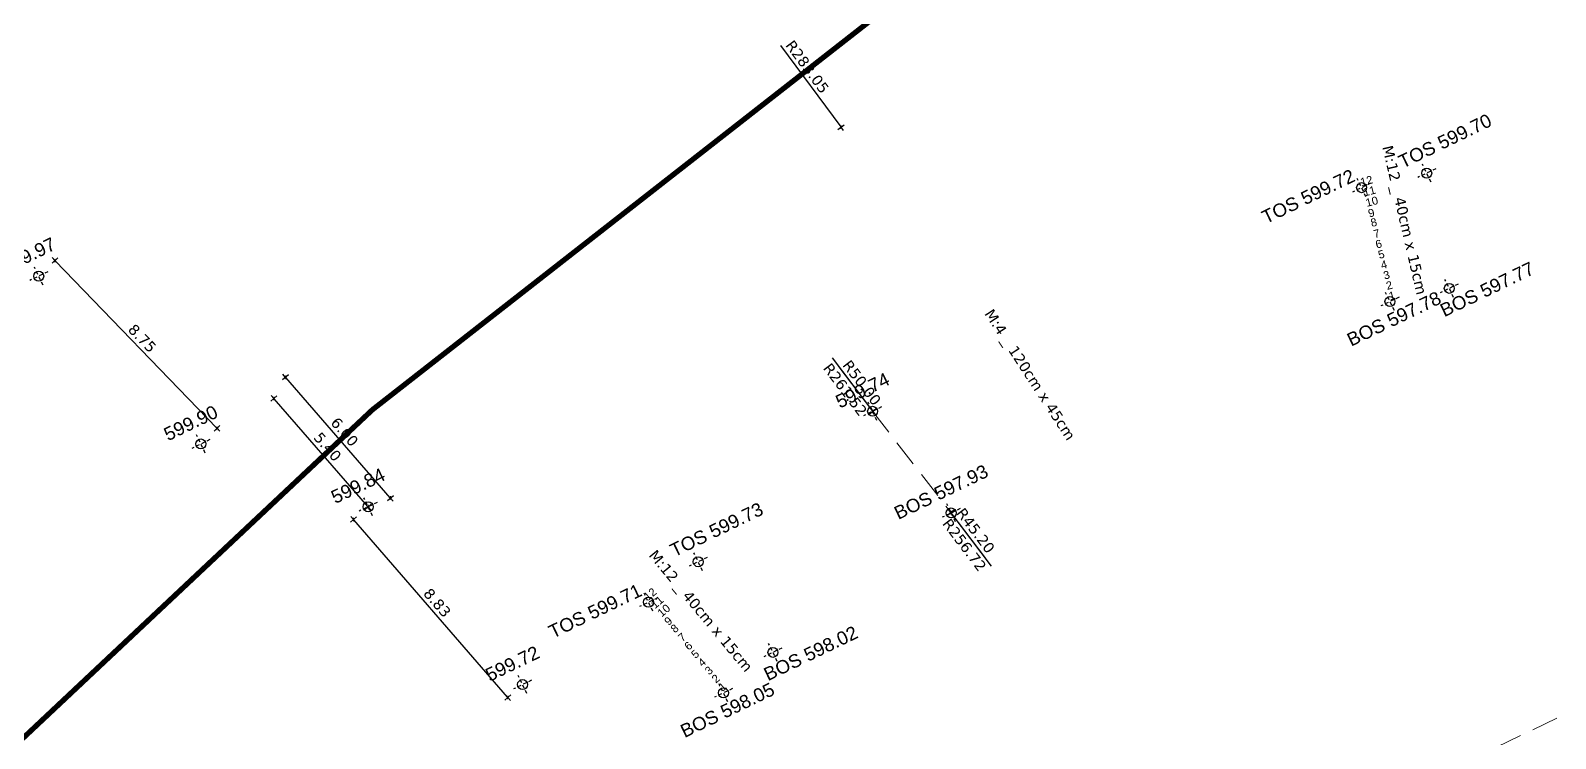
# Model space of a CAD drawing. Header units: metres. Extents: x 679716 to 681053, y 2749449 to 2750332.
# Drawn here: x 680137.2 to 680194.4, y 2749833 to 2749859.5 of the extents above; entities that cross this region are included whole.
import ezdxf
from ezdxf.enums import TextEntityAlignment as Align

# ---------------------------------------------------------------- set-up
doc = ezdxf.new("R2010")
doc.units = ezdxf.units.M
doc.linetypes.add('DASHEDX2', pattern=[1.5, 1, -0.5])
for name, color, linetype in [('01-TX-Length Dimensions 250', 80, 'Continuous'), ('01-TX-Level Secondary Dimensions 250', 10, 'Continuous'), ('01-TX-Main Dimensions 250', 150, 'Continuous'), ('01-TX-Secondary Dimensions 1000', 152, 'Continuous'), ('01-TX-Slopes__', 140, 'Continuous')]:
    doc.layers.add(name, color=color, linetype=linetype)
doc.layers.add('02-L-Axis', color=253, linetype='DASHEDX2', lineweight=20)
doc.layers.add('02-L-Main Axis', color=244, linetype='DASHEDX2', lineweight=50, true_color=0xa50029)
doc.layers.add('02-L-Secondary Axis', color=154, linetype='DASHEDX2', lineweight=50, true_color=0x0052a5)
doc.styles.add('E100', font='verdana.ttf', dxfattribs={"height": 0.4})
doc.styles.add('E200', font='verdana.ttf', dxfattribs={"height": 1})
doc.styles.add('E500', font='verdana.ttf', dxfattribs={"height": 1.25})
doc.styles.get("Standard").update_dxf_attribs({"font": 'arial.ttf'})
doc.dimstyles.new('E1000', dxfattribs={"dimscale": 0.03, "dimtxt": 1.25, "dimasz": 1, "dimexe": 0.1, "dimexo": 1, "dimgap": 8, "dimtad": 1, "dimzin": 0, "dimdsep": 46, "dimtxsty": 'E500', "dimblk1": 'LINCOT500', "dimblk2": 'LINCOT500', "dimsah": 1, "dimcen": 0.1, "dimdle": 0.1, "dimse1": 1, "dimse2": 1, "dimclrt": 256, "dimazin": 0, "dimtfac": 0.015385, "dimtofl": 0, "dimtmove": 0, "dimatfit": 3, "dimldrblk": 'LINCOT500', "dimfxl": 1, "dimtolj": 1, "dimtzin": 0, "dimarcsym": 0})
doc.dimstyles.new('E250', dxfattribs={"dimscale": 0.03, "dimtxt": 0.4, "dimasz": 0.5, "dimexe": 0.1, "dimexo": 1, "dimgap": 4, "dimtad": 1, "dimzin": 0, "dimdsep": 46, "dimtxsty": 'E100', "dimblk1": 'LINCOT200', "dimblk2": 'LINCOT200', "dimsah": 1, "dimcen": 0.1, "dimdle": 0.1, "dimse1": 1, "dimse2": 1, "dimclrt": 256, "dimadec": 0, "dimazin": 0, "dimtfac": 0.015385, "dimtofl": 0, "dimtmove": 0, "dimatfit": 3, "dimldrblk": 'LINCOT200', "dimfxl": 1, "dimtolj": 1, "dimtzin": 0, "dimarcsym": 0})

# ---------------------------------------------------------------- blocks, each defined once
blk = doc.blocks.new('Cotes Altimetriques')
at = {"linetype": 'DASHEDX2', "ltscale": 0.5}
for points in [[(1.5, 0), (-1.5, 0)], [(0, -1.5), (0, 1.5)]]:
    blk.add_lwpolyline(points, dxfattribs=at)
blk.add_circle((0, 0), 0.75)
at = {"ltscale": 0.3}
blk.add_attdef('COTES', text='', height=2, dxfattribs=at).set_placement((0, 3.5), align=Align.MIDDLE)
blk = doc.blocks.new('LINCOT200')
for p, q in [((0, -10), (0, 10)), ((0, 0), (10, 0))]:
    blk.add_line(p, q)
at = {"const_width": 1.88}
blk.add_lwpolyline([(3.5, -3.5), (-3.5, 3.5)], dxfattribs=at)
blk = doc.blocks.new('*D204')
at = {"layer": '01-TX-Length Dimensions 250', "color": 0, "lineweight": -2, "transparency": 16777216}
for p, q in [((680224.084, 2749840.238), (680221.579, 2749840.158)), ((679899.79, 2749829.887), (679899.796, 2749829.887)), ((679899.793, 2749829.884), (679899.793, 2749829.89))]:
    blk.add_line(p, q, dxfattribs=at)
at = {"layer": '01-TX-Length Dimensions 250', "color": 0, "lineweight": -2, "transparency": 16777216, "xscale": 0.015, "yscale": 0.015, "zscale": 0.015, "rotation": 181.8282959986861}
blk.add_blockref('LINCOT200', (680221.564, 2749840.158), dxfattribs=at)
at = {"layer": '01-TX-Length Dimensions 250', "transparency": 16777216, "insert": (680222.85, 2749839.87), "char_height": 0.4, "attachment_point": 5, "rotation": 1.8283, "style": 'E100'}
blk.add_mtext('\\A1;R321.94', dxfattribs=at)
blk = doc.blocks.new('*D225')
at = {"layer": '01-TX-Length Dimensions 250', "color": 0, "lineweight": -2, "transparency": 16777216}
blk.add_line((680187.493, 2749872.261), (680186.06, 2749874.683), dxfattribs=at)
at = {"layer": '01-TX-Length Dimensions 250', "color": 0, "lineweight": -2, "transparency": 16777216, "xscale": 0.015, "yscale": 0.015, "zscale": 0.015, "rotation": 120.6035162778784}
blk.add_blockref('LINCOT200', (680186.053, 2749874.696), dxfattribs=at)
at = {"layer": '01-TX-Length Dimensions 250', "transparency": 16777216, "insert": (680187.15, 2749873.487), "char_height": 0.4, "attachment_point": 5, "rotation": 300.6035, "style": 'E100'}
blk.add_mtext('\\A1;R189.71', dxfattribs=at)
blk = doc.blocks.new('*D227')
at = {"layer": '01-TX-Length Dimensions 250', "color": 0, "lineweight": -2, "transparency": 16777216}
blk.add_line((680112.042, 2749851.879), (680111.004, 2749854.571), dxfattribs=at)
at = {"layer": '01-TX-Length Dimensions 250', "color": 0, "lineweight": -2, "transparency": 16777216, "xscale": 0.015, "yscale": 0.015, "zscale": 0.015, "rotation": 111.0834466463773}
blk.add_blockref('LINCOT200', (680110.999, 2749854.585), dxfattribs=at)
at = {"layer": '01-TX-Length Dimensions 250', "transparency": 16777216, "insert": (680111.902, 2749853.155), "char_height": 0.4, "attachment_point": 5, "rotation": 291.0834, "style": 'E100'}
blk.add_mtext('\\A1;R434.99', dxfattribs=at)
blk = doc.blocks.new('*D236')
at = {"layer": '01-TX-Length Dimensions 250', "color": 0, "lineweight": -2, "transparency": 16777216}
blk.add_line((680216.215, 2749974.734), (680217.629, 2749977.421), dxfattribs=at)
at = {"layer": '01-TX-Length Dimensions 250', "color": 0, "lineweight": -2, "transparency": 16777216, "xscale": 0.015, "yscale": 0.015, "zscale": 0.015, "rotation": 62.23704912560925}
blk.add_blockref('LINCOT200', (680217.636, 2749977.434), dxfattribs=at)
at = {"layer": '01-TX-Length Dimensions 250', "transparency": 16777216, "insert": (680216.502, 2749975.985), "char_height": 0.4, "attachment_point": 5, "rotation": 62.237, "style": 'E100'}
blk.add_mtext('\\A1;R217.10', dxfattribs=at)
blk = doc.blocks.new('*D281')
at = {"layer": '01-TX-Length Dimensions 250', "color": 0, "lineweight": -2, "transparency": 16777216}
for p, q in [((680220.253, 2749982.541), (680218.892, 2749979.954)), ((680116.505, 2749785.326), (680116.511, 2749785.326)), ((680116.508, 2749785.323), (680116.508, 2749785.329))]:
    blk.add_line(p, q, dxfattribs=at)
at = {"layer": '01-TX-Length Dimensions 250', "color": 0, "lineweight": -2, "transparency": 16777216, "xscale": 0.015, "yscale": 0.015, "zscale": 0.015, "rotation": 242.253284517572}
blk.add_blockref('LINCOT200', (680218.885, 2749979.941), dxfattribs=at)
at = {"layer": '01-TX-Length Dimensions 250', "transparency": 16777216, "insert": (680219.385, 2749981.596), "char_height": 0.4, "attachment_point": 5, "rotation": 62.2533, "style": 'E100'}
blk.add_mtext('\\A1;R219.90', dxfattribs=at)
blk = doc.blocks.new('*D288')
at = {"layer": '01-TX-Length Dimensions 250', "color": 0, "lineweight": -2, "transparency": 16777216}
blk.add_line((680155.126, 2749834.51), (680149.356, 2749841.151), dxfattribs=at)
at = {"layer": '01-TX-Length Dimensions 250', "color": 0, "lineweight": -2, "transparency": 16777216, "xscale": 0.015, "yscale": 0.015, "zscale": 0.015}
for p, rotation in [((680149.346, 2749841.162), 130.9867043357439), ((680155.136, 2749834.499), 310.9867043357439)]:
    blk.add_blockref('LINCOT200', p, dxfattribs=dict(at, rotation=rotation))
at = {"layer": '01-TX-Length Dimensions 250', "transparency": 16777216, "insert": (680152.489, 2749838.046), "char_height": 0.4, "attachment_point": 5, "rotation": 310.9867, "style": 'E100'}
blk.add_mtext('\\A1;8.83', dxfattribs=at)
blk = doc.blocks.new('*D495')
at = {"layer": '01-TX-Length Dimensions 250', "color": 0, "lineweight": -2, "transparency": 16777216}
for p, q in [((680165.367, 2749858.929), (680167.618, 2749855.881)), ((680335.772, 2749628.174), (680335.778, 2749628.174)), ((680335.775, 2749628.171), (680335.775, 2749628.177))]:
    blk.add_line(p, q, dxfattribs=at)
at = {"layer": '01-TX-Length Dimensions 250', "color": 0, "lineweight": -2, "transparency": 16777216, "xscale": 0.015, "yscale": 0.015, "zscale": 0.015, "rotation": 306.4451715907938}
blk.add_blockref('LINCOT200', (680167.627, 2749855.869), dxfattribs=at)
at = {"layer": '01-TX-Length Dimensions 250', "transparency": 16777216, "insert": (680166.368, 2749858.127), "char_height": 0.4, "attachment_point": 5, "rotation": 306.4452, "style": 'E100'}
blk.add_mtext('\\A1;R283.05', dxfattribs=at)
blk = doc.blocks.new('*D497')
at = {"layer": '01-TX-Length Dimensions 250', "color": 0, "lineweight": -2, "transparency": 16777216}
blk.add_line((680149.889, 2749841.654), (680146.372, 2749845.692), dxfattribs=at)
at = {"layer": '01-TX-Length Dimensions 250', "color": 0, "lineweight": -2, "transparency": 16777216, "xscale": 0.015, "yscale": 0.015, "zscale": 0.015}
for p, rotation in [((680146.362, 2749845.703), 131.0597116010521), ((680149.899, 2749841.643), 311.0597116010521)]:
    blk.add_blockref('LINCOT200', p, dxfattribs=dict(at, rotation=rotation))
at = {"layer": '01-TX-Length Dimensions 250', "transparency": 16777216, "insert": (680148.378, 2749843.889), "char_height": 0.4, "attachment_point": 5, "rotation": 311.0597, "style": 'E100'}
blk.add_mtext('\\A1;5.40', dxfattribs=at)
blk = doc.blocks.new('LINCOT500')
for p, q in [((0, -25), (0, 25)), ((0, 0), (25, 0))]:
    blk.add_line(p, q)
at = {"const_width": 4.69}
blk.add_lwpolyline([(8.8, -8.8), (-8.8, 8.8)], dxfattribs=at)
blk = doc.blocks.new('*D951')
at = {"layer": '01-TX-Secondary Dimensions 1000', "color": 0, "lineweight": -2, "transparency": 16777216}
for p, q in [((680219.903, 2749990.291), (680215.608, 2749981.776)), ((680116.505, 2749785.326), (680116.511, 2749785.326)), ((680116.508, 2749785.323), (680116.508, 2749785.329))]:
    blk.add_line(p, q, dxfattribs=at)
at = {"layer": '01-TX-Secondary Dimensions 1000', "color": 0, "lineweight": -2, "transparency": 16777216, "xscale": 0.03, "yscale": 0.03, "zscale": 0.03, "rotation": 243.2311707442127}
blk.add_blockref('LINCOT500', (680215.594, 2749981.749), dxfattribs=at)
at = {"layer": '01-TX-Secondary Dimensions 1000', "transparency": 16777216, "insert": (680217.422, 2749987.351), "char_height": 1.25, "attachment_point": 5, "rotation": 63.2312, "style": 'E500'}
blk.add_mtext('\\A1;R220.00', dxfattribs=at)
blk = doc.blocks.new('*D1080')
at = {"layer": '01-TX-Length Dimensions 250', "color": 0, "lineweight": -2, "transparency": 16777216}
blk.add_line((680150.723, 2749841.982), (680146.812, 2749846.481), dxfattribs=at)
at = {"layer": '01-TX-Length Dimensions 250', "color": 0, "lineweight": -2, "transparency": 16777216, "xscale": 0.015, "yscale": 0.015, "zscale": 0.015}
for p, rotation in [((680146.802, 2749846.492), 131.0033132861416), ((680150.733, 2749841.971), 311.0033132861417)]:
    blk.add_blockref('LINCOT200', p, dxfattribs=dict(at, rotation=rotation))
at = {"layer": '01-TX-Length Dimensions 250', "transparency": 16777216, "insert": (680149.015, 2749844.447), "char_height": 0.4, "attachment_point": 5, "rotation": 311.0033, "style": 'E100'}
blk.add_mtext('\\A1;6.00', dxfattribs=at)
blk = doc.blocks.new('*D1736')
at = {"layer": '01-TX-Length Dimensions 250', "color": 0, "lineweight": -2, "transparency": 16777216}
blk.add_line((680173.271, 2749839.42), (680171.763, 2749841.41), dxfattribs=at)
at = {"layer": '01-TX-Length Dimensions 250', "color": 0, "lineweight": -2, "transparency": 16777216, "xscale": 0.015, "yscale": 0.015, "zscale": 0.015, "rotation": 127.1529499821377}
blk.add_blockref('LINCOT200', (680171.754, 2749841.422), dxfattribs=at)
at = {"layer": '01-TX-Length Dimensions 250', "transparency": 16777216, "insert": (680172.26, 2749840.21), "char_height": 0.4, "attachment_point": 5, "rotation": 307.1529, "style": 'E100'}
blk.add_mtext('\\A1;R256.72', dxfattribs=at)
blk = doc.blocks.new('*D1737')
at = {"layer": '01-TX-Length Dimensions 250', "color": 0, "lineweight": -2, "transparency": 16777216}
blk.add_line((680173.064, 2749839.703), (680171.763, 2749841.41), dxfattribs=at)
at = {"layer": '01-TX-Length Dimensions 250', "color": 0, "lineweight": -2, "transparency": 16777216, "xscale": 0.015, "yscale": 0.015, "zscale": 0.015, "rotation": 127.3160396160594}
blk.add_blockref('LINCOT200', (680171.754, 2749841.422), dxfattribs=at)
at = {"layer": '01-TX-Length Dimensions 250', "transparency": 16777216, "insert": (680172.679, 2749840.749), "char_height": 0.4, "attachment_point": 5, "rotation": 307.316, "style": 'E100'}
blk.add_mtext('\\A1;R45.20', dxfattribs=at)
blk = doc.blocks.new('*D1740')
at = {"layer": '01-TX-Length Dimensions 250', "color": 0, "lineweight": -2, "transparency": 16777216}
blk.add_line((680215.452, 2749839.959), (680217.951, 2749840.051), dxfattribs=at)
at = {"layer": '01-TX-Length Dimensions 250', "color": 0, "lineweight": -2, "transparency": 16777216, "xscale": 0.015, "yscale": 0.015, "zscale": 0.015, "rotation": 2.095837309128514}
blk.add_blockref('LINCOT200', (680217.966, 2749840.051), dxfattribs=at)
at = {"layer": '01-TX-Length Dimensions 250', "transparency": 16777216, "insert": (680216.706, 2749839.676), "char_height": 0.4, "attachment_point": 5, "rotation": 2.0958, "style": 'E100'}
blk.add_mtext('\\A1;R158.68', dxfattribs=at)
blk = doc.blocks.new('*D1783')
at = {"layer": '01-TX-Length Dimensions 250', "color": 0, "lineweight": -2, "transparency": 16777216}
blk.add_line((680127.472, 2749841.764), (680136.894, 2749850.93), dxfattribs=at)
at = {"layer": '01-TX-Length Dimensions 250', "color": 0, "lineweight": -2, "transparency": 16777216, "xscale": 0.015, "yscale": 0.015, "zscale": 0.015}
for p, rotation in [((680136.905, 2749850.941), 44.21269326926237), ((680127.461, 2749841.753), 224.2126932692624)]:
    blk.add_blockref('LINCOT200', p, dxfattribs=dict(at, rotation=rotation))
at = {"layer": '01-TX-Length Dimensions 250', "transparency": 16777216, "insert": (680131.954, 2749846.582), "char_height": 0.4, "attachment_point": 5, "rotation": 44.2127, "style": 'E100'}
blk.add_mtext('\\A1;13.17', dxfattribs=at)
blk = doc.blocks.new('*D1784')
at = {"layer": '01-TX-Length Dimensions 250', "color": 0, "lineweight": -2, "transparency": 16777216}
blk.add_line((680138.162, 2749850.859), (680144.223, 2749844.592), dxfattribs=at)
at = {"layer": '01-TX-Length Dimensions 250', "color": 0, "lineweight": -2, "transparency": 16777216, "xscale": 0.015, "yscale": 0.015, "zscale": 0.015}
for p, rotation in [((680138.152, 2749850.87), 134.045254664286), ((680144.233, 2749844.582), 314.045254664286)]:
    blk.add_blockref('LINCOT200', p, dxfattribs=dict(at, rotation=rotation))
at = {"layer": '01-TX-Length Dimensions 250', "transparency": 16777216, "insert": (680141.429, 2749847.954), "char_height": 0.4, "attachment_point": 5, "rotation": 314.0453, "style": 'E100'}
blk.add_mtext('\\A1;8.75', dxfattribs=at)
blk = doc.blocks.new('*U1814')
at = {"linetype": 'DASHEDX2', "ltscale": 0.5}
for points in [[(1.5, 0), (-1.5, 0)], [(0, -1.5), (0, 1.5)]]:
    blk.add_lwpolyline(points, dxfattribs=at)
blk.add_circle((0, 0), 0.75)
at = {"ltscale": 0.3}
blk.add_attdef('COTES', text='', height=2, dxfattribs=at).set_placement((-0.58, -2.57), align=Align.MIDDLE)
blk = doc.blocks.new('*U1816')
at = {"linetype": 'DASHEDX2', "ltscale": 0.5}
for points in [[(1.5, 0), (-1.5, 0)], [(0, -1.5), (0, 1.5)]]:
    blk.add_lwpolyline(points, dxfattribs=at)
blk.add_circle((0, 0), 0.75)
at = {"ltscale": 0.3}
blk.add_attdef('COTES', text='', height=2, dxfattribs=at).set_placement((-7.78, 2.3), align=Align.MIDDLE)
blk = doc.blocks.new('*U1815')
at = {"linetype": 'DASHEDX2', "ltscale": 0.5}
for points in [[(1.5, 0), (-1.5, 0)], [(0, -1.5), (0, 1.5)]]:
    blk.add_lwpolyline(points, dxfattribs=at)
blk.add_circle((0, 0), 0.75)
at = {"ltscale": 0.3}
blk.add_attdef('COTES', text='', height=2, dxfattribs=at).set_placement((5.05, -2.58), align=Align.MIDDLE)
blk = doc.blocks.new('*U1817')
at = {"linetype": 'DASHEDX2', "ltscale": 0.5}
for points in [[(1.5, 0), (-1.5, 0)], [(0, -1.5), (0, 1.5)]]:
    blk.add_lwpolyline(points, dxfattribs=at)
blk.add_circle((0, 0), 0.75)
at = {"ltscale": 0.3}
blk.add_attdef('COTES', text='', height=2, dxfattribs=at).set_placement((4.57, 3.16), align=Align.MIDDLE)
blk = doc.blocks.new('*D1820')
at = {"layer": '01-TX-Length Dimensions 250', "color": 0, "lineweight": -2, "transparency": 16777216}
for p, q in [((680167.505, 2749846.937), (680168.808, 2749845.231)), ((680199.151, 2749805.474), (680199.157, 2749805.474)), ((680199.154, 2749805.471), (680199.154, 2749805.477))]:
    blk.add_line(p, q, dxfattribs=at)
at = {"layer": '01-TX-Length Dimensions 250', "color": 0, "lineweight": -2, "transparency": 16777216, "xscale": 0.015, "yscale": 0.015, "zscale": 0.015, "rotation": 307.3550560386552}
blk.add_blockref('LINCOT200', (680168.817, 2749845.219), dxfattribs=at)
at = {"layer": '01-TX-Length Dimensions 250', "transparency": 16777216, "insert": (680168.413, 2749846.289), "char_height": 0.4, "attachment_point": 5, "rotation": 307.3551, "style": 'E100'}
blk.add_mtext('\\A1;R50.00', dxfattribs=at)
blk = doc.blocks.new('*D1821')
at = {"layer": '01-TX-Length Dimensions 250', "color": 0, "lineweight": -2, "transparency": 16777216}
for p, q in [((680167.299, 2749847.22), (680168.808, 2749845.231)), ((680326.795, 2749636.81), (680326.801, 2749636.81)), ((680326.798, 2749636.807), (680326.798, 2749636.813))]:
    blk.add_line(p, q, dxfattribs=at)
at = {"layer": '01-TX-Length Dimensions 250', "color": 0, "lineweight": -2, "transparency": 16777216, "xscale": 0.015, "yscale": 0.015, "zscale": 0.015, "rotation": 307.1634232364433}
blk.add_blockref('LINCOT200', (680168.817, 2749845.219), dxfattribs=at)
at = {"layer": '01-TX-Length Dimensions 250', "transparency": 16777216, "insert": (680167.787, 2749846.033), "char_height": 0.4, "attachment_point": 5, "rotation": 307.1634, "style": 'E100'}
blk.add_mtext('\\A1;R261.52', dxfattribs=at)

msp = doc.modelspace()

# ---------------------------------------------------------------- linework, layer by layer
at = {"layer": '02-L-Axis'}
for points in [[(680168.808, 2749845.23), (680171.763, 2749841.41)], [(680144.921, 2749809.842), (680213.026, 2749842.665)]]:
    msp.add_lwpolyline(points, dxfattribs=at)
at = {"layer": '02-L-Main Axis', "const_width": 0.2, "flags": 128}
for points in [[(680049.101, 2749829.341), (680077.819, 2749843.182, -0.040128), (680142.081, 2749868.027), (680210.504, 2749888.507, -0.062489), (680267.318, 2749898.019), (680346.177, 2749901.29, 0.061742), (680375.136, 2749906.106, 0.080849), (680402.883, 2749920.005, 0.143294), (680430.799, 2749956.129, -0.030569), (680465.174, 2750030.221, -0.009319), (680465.83, 2750031.43, -0.202468), (680511.139, 2750066.285), (680570.978, 2750081.959)], [(680243.426, 2749895.792, 0.072661), (680215.721, 2749887.527, 0.160948), (680084.761, 2749764.512)]]:
    msp.add_lwpolyline(points, format="xyb", dxfattribs=at)
at = {"layer": '02-L-Secondary Axis', "const_width": 0.2, "flags": 128}
msp.add_lwpolyline([(680111.301, 2749857.604, 0.04368), (680175.674, 2749889.841, 0.552581), (680176.615, 2749988.05, 0.045792), (680153.228, 2750002.335, 0.038542)], format="xyb", dxfattribs=at)

# ---------------------------------------------------------------- block references
at = {"layer": '01-TX-Level Secondary Dimensions 250', "ltscale": 0.3, "xscale": 0.25, "yscale": 0.25, "zscale": 0.25, "rotation": 25.73366104797413}
for name, p, values in [('*U1817', (680189.592, 2749854.144), {'COTES': 'TOS 599.70'}), ('*U1816', (680187.152, 2749853.6), {'COTES': 'TOS 599.72'}), ('Cotes Altimetriques', (680137.545, 2749850.283), {'COTES': '599.97'}), ('*U1815', (680190.44, 2749849.826), {'COTES': 'BOS 597.77'}), ('*U1814', (680188.216, 2749849.331), {'COTES': 'BOS 597.78'}), ('Cotes Altimetriques', (680168.817, 2749845.219), {'COTES': '599.74'}), ('Cotes Altimetriques', (680143.627, 2749843.995), {'COTES': '599.90'}), ('Cotes Altimetriques', (680149.899, 2749841.643), {'COTES': '599.84'}), ('Cotes Altimetriques', (680171.763, 2749841.41), {'COTES': 'BOS 597.93'}), ('*U1817', (680162.277, 2749839.581), {'COTES': 'TOS 599.73'}), ('*U1816', (680160.412, 2749838.064), {'COTES': 'TOS 599.71'}), ('*U1815', (680165.078, 2749836.187), {'COTES': 'BOS 598.02'}), ('Cotes Altimetriques', (680155.689, 2749834.979), {'COTES': '599.72'}), ('*U1814', (680163.221, 2749834.667), {'COTES': 'BOS 598.05'})]:
    msp.add_blockref(name, p, dxfattribs=at).add_auto_attribs(values)

# ---------------------------------------------------------------- texts
at = {"layer": '01-TX-Main Dimensions 250', "ltscale": 0.3, "char_height": 0.4, "width": 7.92664, "attachment_point": 1, "style": 'E200'}
for s, insert, rotation in [('M:12 _ 40cm x 15cm', (680188.313, 2749855.22), 283.0883), ('M:4 _ 120cm x 45cm', (680173.328, 2749849.099), 303.0818), ('M:12 _ 40cm x 15cm', (680160.706, 2749840.073), 309.6438)]:
    msp.add_mtext(s, dxfattribs=dict(at, insert=insert, rotation=rotation))
at = {"layer": '01-TX-Slopes__', "char_height": 0.3, "attachment_point": 1}
for s, insert, rotation in [('12', (680187.071, 2749853.943), 14.6543), ('11', (680187.179, 2749853.558), 14.6543), ('10', (680187.271, 2749853.169), 14.6543), ('9', (680187.365, 2749852.771), 14.6543), ('8', (680187.457, 2749852.416), 14.6543), ('7', (680187.565, 2749851.997), 14.6543), ('6', (680187.641, 2749851.606), 14.6543), ('5', (680187.738, 2749851.218), 14.6543), ('4', (680187.835, 2749850.83), 14.6543), ('3', (680187.935, 2749850.443), 14.6543), ('2', (680188.037, 2749850.056), 14.6543), ('1', (680188.139, 2749849.669), 14.6543), ('12', (680160.197, 2749838.333), 40.2322), ('11', (680160.461, 2749838.032), 40.2322), ('10', (680160.712, 2749837.721), 40.2322), ('9', (680160.967, 2749837.402), 40.2322), ('8', (680161.204, 2749837.122), 40.2322), ('7', (680161.483, 2749836.791), 40.2322), ('6', (680161.72, 2749836.471), 40.2322), ('5', (680161.975, 2749836.163), 40.2322), ('4', (680162.23, 2749835.854), 40.2322), ('3', (680162.488, 2749835.549), 40.2322), ('2', (680162.746, 2749835.243), 40.2322), ('1', (680163.005, 2749834.938), 40.2322)]:
    msp.add_mtext_dynamic_manual_height_columns(s, width=0.90973, gutter_width=6.25, heights=[0], dxfattribs=dict(at, insert=insert, rotation=rotation))

# ---------------------------------------------------------------- dimensions: what is measured, and where the dimension line sits
at = {"layer": '01-TX-Length Dimensions 250'}
for center, mpoint, picture, middle in [((680116.508, 2749785.326), (680218.885, 2749979.941), '*D281', (680219.676, 2749981.443)), ((680116.508, 2749785.326), (680217.636, 2749977.434), '*D236', (680216.793, 2749975.832)), ((680282.632, 2749711.413), (680186.053, 2749874.696), '*D225', (680186.867, 2749873.32)), ((680335.775, 2749628.174), (680167.627, 2749855.869), '*D495', (680166.103, 2749857.932)), ((680267.479, 2749448.71), (680110.999, 2749854.585), '*D227', (680111.596, 2749853.037)), ((680199.154, 2749805.474), (680171.754, 2749841.422), '*D1737', (680172.418, 2749840.55))]:
    dim = msp.add_radius_dim(center=center, mpoint=mpoint, dimstyle='E250', dxfattribs=at)
    dim.commit()
    dim.dimension.update_dxf_attribs({"geometry": picture, "text_midpoint": middle, "dimtype": 164})
for p1, p2, distance, picture, middle in [((680128.1014, 2749841.0955), (680137.5447, 2749850.2827), 0.918, '*D1783', (680131.954, 2749846.5824)), ((680137.545, 2749850.283), (680143.627, 2749843.995), 0.844, '*D1784', (680141.429, 2749847.954)), ((680155.689, 2749834.979), (680149.899, 2749841.643), 0.733, '*D288', (680152.489, 2749838.046))]:
    dim = msp.add_aligned_dim(p1=p1, p2=p2, distance=distance, dimstyle='E250', dxfattribs=at)
    dim.commit()
    dim.dimension.update_dxf_attribs({"geometry": picture, "text_midpoint": middle})
for center, mpoint, picture, middle in [((680326.798, 2749636.81), (680168.817, 2749845.219), '*D1821', (680167.787, 2749846.033)), ((679899.7927, 2749829.8865), (680221.5641, 2749840.1577), '*D204', (680222.8495, 2749839.8702))]:
    dim = msp.add_radius_dim(center=center, mpoint=mpoint, dimstyle='E250', override={"dimtad": 4}, dxfattribs=at)
    dim.commit()
    dim.dimension.update_dxf_attribs({"geometry": picture, "text_midpoint": middle})
dim = msp.add_radius_dim(center=(680199.154, 2749805.474), mpoint=(680168.817, 2749845.219), dimstyle='E250', dxfattribs=at)
dim.commit()
dim.dimension.update_dxf_attribs({"geometry": '*D1820', "text_midpoint": (680168.413, 2749846.289)})
for p1, p2, distance, text, picture, middle in [((680150.322, 2749841.613), (680146.391, 2749846.135), -0.545, '6.00', '*D1080', (680149.015, 2749844.447)), ((680149.899, 2749841.643), (680146.362, 2749845.703), 0, '5.40', '*D497', (680148.378, 2749843.889))]:
    dim = msp.add_aligned_dim(p1=p1, p2=p2, distance=distance, text=text, dimstyle='E250', dxfattribs=at)
    dim.commit()
    dim.dimension.update_dxf_attribs({"geometry": picture, "text_midpoint": middle})
for center, mpoint, picture, middle in [((680326.798, 2749636.81), (680171.754, 2749841.422), '*D1736', (680172.521, 2749840.409)), ((680059.391, 2749834.248), (680217.966, 2749840.051), '*D1740', (680216.694, 2749840.005))]:
    dim = msp.add_radius_dim(center=center, mpoint=mpoint, dimstyle='E250', override={"dimtad": 4}, dxfattribs=at)
    dim.commit()
    dim.dimension.update_dxf_attribs({"geometry": picture, "text_midpoint": middle, "dimtype": 164})
at = {"layer": '01-TX-Secondary Dimensions 1000'}
dim = msp.add_radius_dim(center=(680116.508, 2749785.326), mpoint=(680215.594, 2749981.749), dimstyle='E1000', dxfattribs=at)
dim.commit()
dim.dimension.update_dxf_attribs({"geometry": '*D951', "text_midpoint": (680218.217, 2749986.949), "dimtype": 164})

doc.saveas('drawing.dxf')
